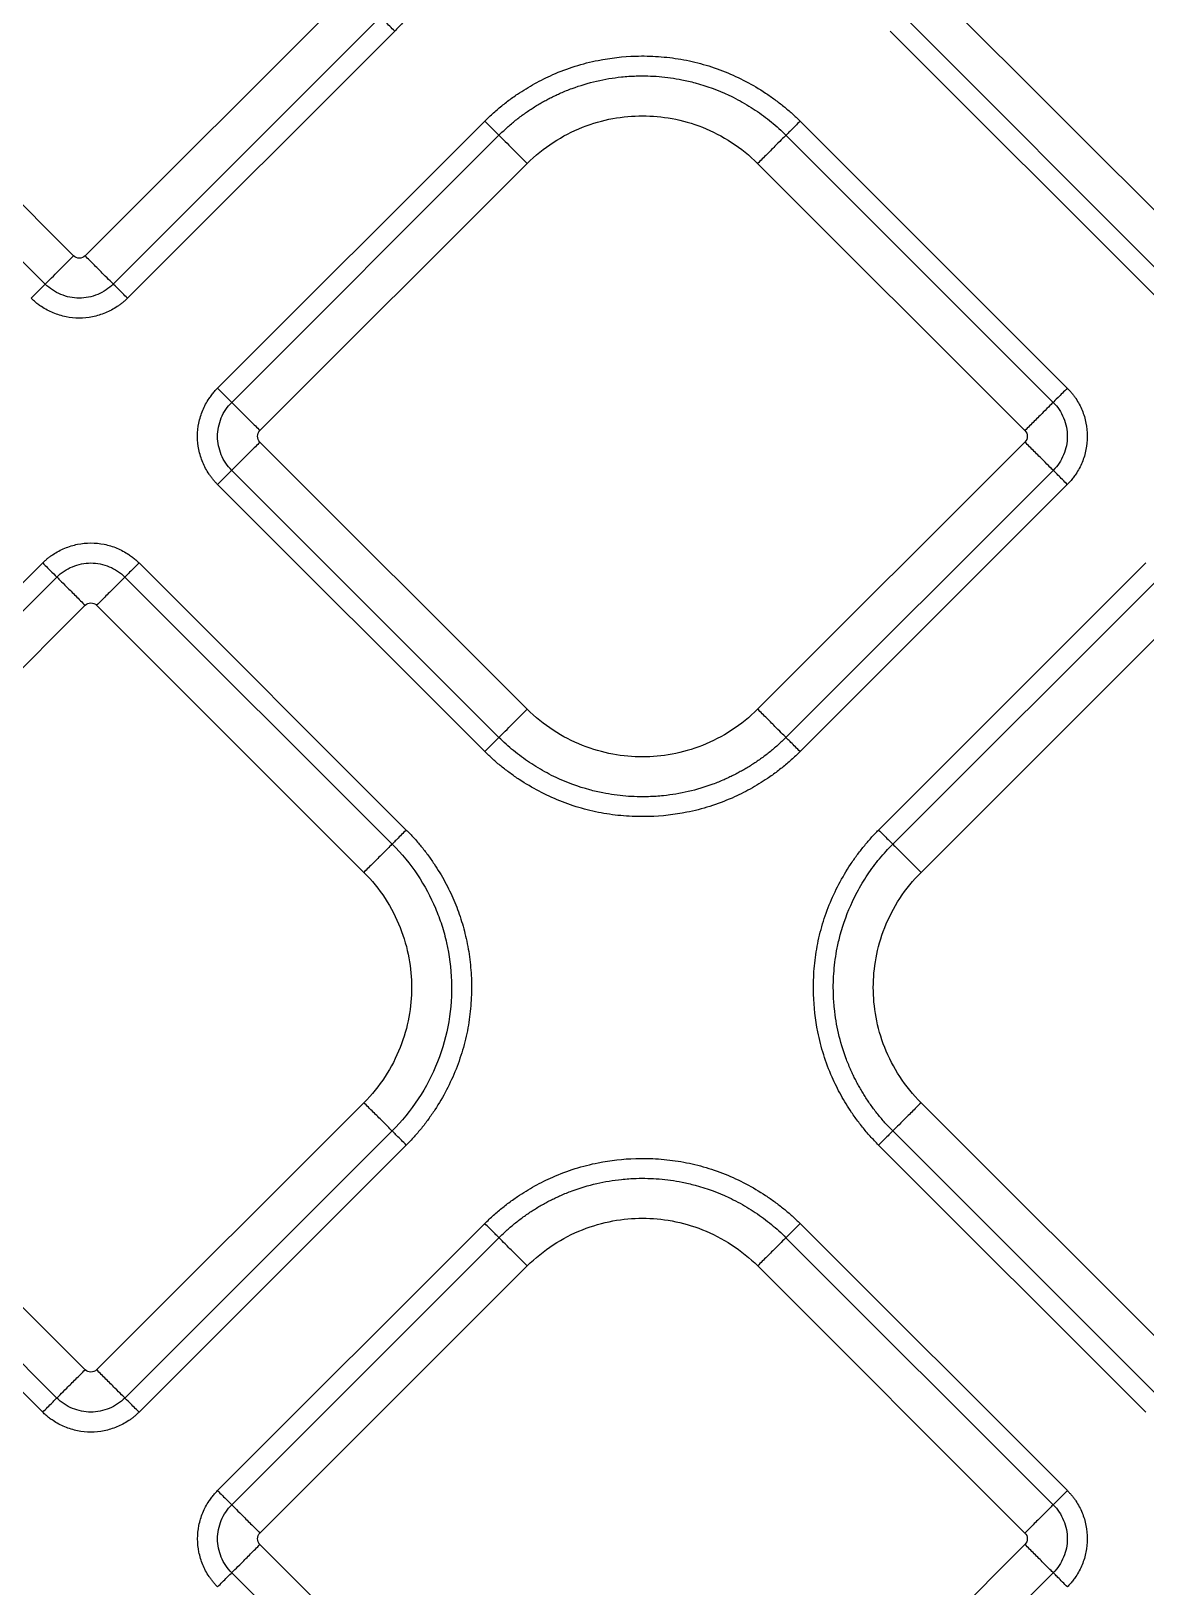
# Model space of a CAD drawing. Extents: x 0 to 84, y -21 to 126.
# Drawn here: x 49.071 to 51.818, y 37.829 to 41.666 of the extents above; entities that cross this region are included whole.
import ezdxf

# ---------------------------------------------------------------- set-up
doc = ezdxf.new("R2010")
doc.units = 0
doc.header["$MEASUREMENT"] = 0
doc.layers.add('1', color=4, linetype='Continuous')

# ---------------------------------------------------------------- blocks, each defined once
blk = doc.blocks.new('PRODIGY')
at = {"layer": '1', "color": 3, "linetype": 'Continuous', "lineweight": 25}
for p, q in [((49.1755, 41.112), (48.5168, 41.7707)), ((49.8625, 41.7707), (49.2038, 41.112)), ((51.9513, 41.112), (51.2927, 41.7707)), ((49.1058, 41.0423), (48.4471, 41.701)), ((49.9322, 41.701), (49.2735, 41.0423)), ((51.8816, 41.0423), (51.223, 41.701)), ((49.967, 41.6661), (49.3084, 41.0075)), ((51.8468, 41.0075), (51.1881, 41.6662)), ((49.5303, 40.7855), (50.189, 41.4441)), ((50.9661, 41.4441), (51.6247, 40.7855)), ((49.5652, 40.7506), (50.2238, 41.4093)), ((50.9312, 41.4093), (51.5899, 40.7506)), ((49.6349, 40.6809), (50.2935, 41.3396)), ((50.8615, 41.3396), (51.5202, 40.6809)), ((50.2935, 39.994), (49.6349, 40.6526)), ((51.5202, 40.6526), (50.8615, 39.994)), ((50.2238, 39.9243), (49.5652, 40.5829)), ((51.5899, 40.5829), (50.9312, 39.9243)), ((50.189, 39.8894), (49.5303, 40.5481)), ((51.6247, 40.5481), (50.9661, 39.8894)), ((48.4408, 39.6959), (49.0994, 40.3546)), ((49.3369, 40.3546), (49.9955, 39.6959)), ((51.1596, 39.6959), (51.8183, 40.3546)), ((48.4756, 39.6611), (49.1343, 40.3198)), ((49.302, 40.3198), (49.9607, 39.6611)), ((51.1945, 39.6611), (51.8531, 40.3197)), ((48.5453, 39.5914), (49.204, 40.2501)), ((49.2323, 40.2501), (49.891, 39.5914)), ((51.2642, 39.5914), (51.9228, 40.25)), ((49.204, 38.3647), (48.5453, 39.0234)), ((49.891, 39.0234), (49.2323, 38.3647)), ((51.9228, 38.3647), (51.2642, 39.0234)), ((49.1343, 38.295), (48.4756, 38.9537)), ((49.9607, 38.9537), (49.302, 38.295)), ((51.8531, 38.295), (51.1945, 38.9537)), ((49.0994, 38.2602), (48.4408, 38.9188)), ((49.9955, 38.9188), (49.3369, 38.2602)), ((51.8183, 38.2602), (51.1596, 38.9188)), ((49.5304, 38.0667), (50.189, 38.7253)), ((50.9661, 38.7253), (51.6248, 38.0667)), ((49.5652, 38.0318), (50.2239, 38.6905)), ((50.9313, 38.6905), (51.5899, 38.0318)), ((49.6349, 37.9621), (50.2936, 38.6208)), ((50.8616, 38.6208), (51.5202, 37.9621)), ((50.2936, 37.2752), (49.6349, 37.9338)), ((51.5202, 37.9338), (50.8616, 37.2752)), ((50.2239, 37.2055), (49.5652, 37.8641)), ((51.5899, 37.8641), (50.9313, 37.2055))]:
    blk.add_line(p, q, dxfattribs=at)
for points, knots in [([(49.967, 42.4432), (49.9702, 42.44), (49.9765, 42.4336), (49.9857, 42.4237), (49.9946, 42.4136), (50.0033, 42.4033), (50.0117, 42.3927), (50.0199, 42.382), (50.0278, 42.371), (50.0378, 42.3564), (50.0496, 42.3379), (50.0665, 42.3083), (50.0848, 42.2705), (50.1023, 42.2237), (50.1155, 42.1748), (50.1244, 42.1238), (50.1285, 42.0706), (50.1274, 42.0165), (50.1209, 41.9614), (50.1087, 41.9068), (50.0905, 41.8532), (50.0669, 41.8016), (50.043, 41.7607), (50.0215, 41.7296), (50.0044, 41.7073), (49.9863, 41.686), (49.9734, 41.6728), (49.967, 41.6661)], [0, 0, 0, 0, 0.015653, 0.03129, 0.046922, 0.062557, 0.078206, 0.093877, 0.10958, 0.125325, 0.155378, 0.185662, 0.243925, 0.301095, 0.359088, 0.419952, 0.480645, 0.544392, 0.607866, 0.673169, 0.738587, 0.80425, 0.870202, 0.903106, 0.935649, 0.967918, 1, 1, 1, 1]), ([(49.967, 41.6661), (49.9631, 41.67), (49.959, 41.6742), (49.951, 41.6822), (49.9472, 41.686), (49.9406, 41.6925), (49.9379, 41.6952), (49.934, 41.6991), (49.9328, 41.7004), (49.9322, 41.701)], [0, 0, 0, 0, 0.25, 0.25, 0.5, 0.5, 0.75, 0.75, 1, 1, 1, 1]), ([(50.189, 41.4441), (50.1925, 41.4476), (50.1996, 41.4546), (50.2107, 41.4648), (50.2219, 41.4746), (50.2335, 41.4841), (50.2453, 41.4933), (50.2573, 41.5022), (50.2792, 41.5174), (50.3117, 41.5374), (50.3591, 41.5608), (50.4113, 41.5805), (50.4793, 41.598), (50.5485, 41.6057), (50.6169, 41.6044), (50.6728, 41.5977), (50.7279, 41.5852), (50.7815, 41.5667), (50.8329, 41.5429), (50.8733, 41.519), (50.9039, 41.4977), (50.9257, 41.4808), (50.9466, 41.4631), (50.9596, 41.4505), (50.9661, 41.4441)], [0, 0, 0, 0, 0.017341, 0.034665, 0.051985, 0.069313, 0.086663, 0.104047, 0.121478, 0.179141, 0.236743, 0.304922, 0.372836, 0.480686, 0.54577, 0.610337, 0.67596, 0.741895, 0.807114, 0.872629, 0.904913, 0.936849, 0.968517, 1, 1, 1, 1]), ([(50.2238, 41.4093), (50.2272, 41.4126), (50.2338, 41.4191), (50.244, 41.4284), (50.2544, 41.4375), (50.2649, 41.4462), (50.2756, 41.4545), (50.2864, 41.4624), (50.2973, 41.47), (50.3084, 41.4773), (50.3195, 41.4842), (50.3307, 41.4907), (50.3419, 41.4969), (50.3532, 41.5027), (50.3647, 41.5083), (50.3815, 41.516), (50.4143, 41.5292), (50.4639, 41.5441), (50.5173, 41.553), (50.5689, 41.5565), (50.6189, 41.5552), (50.6674, 41.5484), (50.7253, 41.5348), (50.7715, 41.5179), (50.8128, 41.4973), (50.8346, 41.4849), (50.8557, 41.4715), (50.876, 41.4572), (50.8954, 41.4421), (50.9139, 41.4262), (50.9255, 41.4149), (50.9312, 41.4093)], [0, 0, 0, 0, 0.017777, 0.035429, 0.05295, 0.070334, 0.087578, 0.104677, 0.121626, 0.138421, 0.155059, 0.171536, 0.18785, 0.204007, 0.220236, 0.23663, 0.2744, 0.355233, 0.434068, 0.480754, 0.552371, 0.624938, 0.667358, 0.779414, 0.811539, 0.843523, 0.875326, 0.90691, 0.93824, 0.96928, 1, 1, 1, 1]), ([(50.189, 41.4441), (50.1927, 41.4405), (50.1966, 41.4365), (50.2044, 41.4288), (50.2082, 41.425), (50.2148, 41.4183), (50.2177, 41.4155), (50.2218, 41.4113), (50.2232, 41.41), (50.2238, 41.4093)], [0, 0, 0, 0, 0.25, 0.25, 0.5, 0.5, 0.75, 0.75, 1, 1, 1, 1]), ([(50.2935, 41.3396), (50.3132, 41.3592), (50.3348, 41.3767), (50.3807, 41.4068), (50.405, 41.4192), (50.4544, 41.4388), (50.4796, 41.4459), (50.5293, 41.4551), (50.5539, 41.4572), (50.6012, 41.4572), (50.6258, 41.4551), (50.6755, 41.4459), (50.7007, 41.4388), (50.7501, 41.4192), (50.7744, 41.4068), (50.8203, 41.3767), (50.8419, 41.3592), (50.8615, 41.3396)], [0, 0, 0, 0, 0.125, 0.125, 0.25, 0.25, 0.375, 0.375, 0.5, 0.5, 0.625, 0.625, 0.75, 0.75, 0.875, 0.875, 1, 1, 1, 1]), ([(50.9661, 41.4441), (50.9622, 41.4402), (50.958, 41.4361), (50.9501, 41.4281), (50.9462, 41.4243), (50.9397, 41.4178), (50.937, 41.4151), (50.9331, 41.4112), (50.9319, 41.4099), (50.9312, 41.4093)], [0, 0, 0, 0, 0.25, 0.25, 0.5, 0.5, 0.75, 0.75, 1, 1, 1, 1]), ([(50.2238, 41.4093), (50.2252, 41.408), (50.2279, 41.4053), (50.2362, 41.3969), (50.2419, 41.3913), (50.2552, 41.378), (50.2628, 41.3704), (50.2783, 41.3549), (50.2862, 41.347), (50.2935, 41.3396)], [0, 0, 0, 0, 0.25, 0.25, 0.5, 0.5, 0.75, 0.75, 1, 1, 1, 1]), ([(50.9312, 41.4093), (50.9299, 41.408), (50.9272, 41.4053), (50.9189, 41.3969), (50.9132, 41.3913), (50.8999, 41.378), (50.8923, 41.3704), (50.8768, 41.3549), (50.8689, 41.347), (50.8615, 41.3396)], [0, 0, 0, 0, 0.25, 0.25, 0.5, 0.5, 0.75, 0.75, 1, 1, 1, 1]), ([(49.1058, 41.0423), (49.1071, 41.0436), (49.1098, 41.0463), (49.1182, 41.0547), (49.1238, 41.0603), (49.1371, 41.0736), (49.1447, 41.0812), (49.1603, 41.0968), (49.1681, 41.1046), (49.1755, 41.112)], [0, 0, 0, 0, 0.25, 0.25, 0.5, 0.5, 0.75, 0.75, 1, 1, 1, 1]), ([(49.2735, 41.0423), (49.2722, 41.0436), (49.2695, 41.0463), (49.2612, 41.0546), (49.2555, 41.0603), (49.2422, 41.0736), (49.2346, 41.0812), (49.2191, 41.0967), (49.2112, 41.1046), (49.2038, 41.112)], [0, 0, 0, 0, 0.25, 0.25, 0.5, 0.5, 0.75, 0.75, 1, 1, 1, 1]), ([(49.0709, 41.0075), (49.0749, 41.0114), (49.079, 41.0155), (49.087, 41.0235), (49.0908, 41.0273), (49.0973, 41.0338), (49.1, 41.0365), (49.104, 41.0405), (49.1052, 41.0417), (49.1058, 41.0423)], [0, 0, 0, 0, 0.25, 0.25, 0.5, 0.5, 0.75, 0.75, 1, 1, 1, 1]), ([(49.2735, 41.0423), (49.2627, 41.0315), (49.2494, 41.0227), (49.2206, 41.0107), (49.205, 41.0076), (49.1743, 41.0076), (49.1587, 41.0107), (49.1299, 41.0227), (49.1166, 41.0315), (49.1058, 41.0423)], [0, 0, 0, 0, 0.25, 0.25, 0.5, 0.5, 0.75, 0.75, 1, 1, 1, 1]), ([(49.3084, 41.0075), (49.3001, 41.0157), (49.2919, 41.024), (49.2792, 41.0366), (49.2749, 41.0409), (49.2735, 41.0423)], [0, 0, 0, 0, 0.5, 0.5, 1, 1, 1, 1]), ([(49.3084, 41.0075), (49.3064, 41.0056), (49.3025, 41.0017), (49.2962, 40.9964), (49.2897, 40.9913), (49.2807, 40.985), (49.2689, 40.978), (49.2539, 40.9709), (49.2384, 40.9654), (49.2171, 40.96), (49.1897, 40.9572), (49.1622, 40.96), (49.1409, 40.9654), (49.1254, 40.9709), (49.1104, 40.978), (49.0978, 40.9855), (49.0874, 40.9929), (49.0788, 40.9999), (49.0736, 41.0049), (49.0709, 41.0075)], [0, 0, 0, 0, 0.031198, 0.062422, 0.093752, 0.125266, 0.187622, 0.250173, 0.31267, 0.375042, 0.499989, 0.624937, 0.687308, 0.749825, 0.812368, 0.874743, 0.916727, 0.958417, 1, 1, 1, 1]), ([(49.5303, 40.5481), (49.5284, 40.55), (49.5246, 40.554), (49.5192, 40.5602), (49.5142, 40.5667), (49.5079, 40.5758), (49.5008, 40.5876), (49.4938, 40.6025), (49.4882, 40.618), (49.4828, 40.6393), (49.48, 40.6668), (49.4828, 40.6943), (49.4882, 40.7156), (49.4938, 40.7311), (49.5008, 40.746), (49.5083, 40.7586), (49.5158, 40.7691), (49.5227, 40.7776), (49.5278, 40.7829), (49.5303, 40.7855)], [0, 0, 0, 0, 0.031198, 0.062422, 0.093752, 0.125266, 0.187622, 0.250173, 0.31267, 0.375042, 0.499989, 0.624937, 0.687308, 0.749825, 0.812368, 0.874743, 0.916727, 0.958417, 1, 1, 1, 1]), ([(49.5303, 40.7855), (49.5343, 40.7816), (49.5384, 40.7774), (49.5464, 40.7695), (49.5502, 40.7656), (49.5567, 40.7591), (49.5594, 40.7564), (49.5633, 40.7525), (49.5646, 40.7512), (49.5652, 40.7506)], [0, 0, 0, 0, 0.25, 0.25, 0.5, 0.5, 0.75, 0.75, 1, 1, 1, 1]), ([(49.5652, 40.5829), (49.5543, 40.5938), (49.5456, 40.607), (49.5336, 40.6359), (49.5304, 40.6514), (49.5304, 40.6821), (49.5336, 40.6977), (49.5456, 40.7266), (49.5543, 40.7398), (49.5652, 40.7506)], [0, 0, 0, 0, 0.25, 0.25, 0.5, 0.5, 0.75, 0.75, 1, 1, 1, 1]), ([(49.5652, 40.7506), (49.5665, 40.7493), (49.5692, 40.7466), (49.5775, 40.7383), (49.5832, 40.7326), (49.5965, 40.7193), (49.6041, 40.7117), (49.6196, 40.6962), (49.6275, 40.6883), (49.6349, 40.6809)], [0, 0, 0, 0, 0.25, 0.25, 0.5, 0.5, 0.75, 0.75, 1, 1, 1, 1]), ([(51.5899, 40.7506), (51.5886, 40.7493), (51.5859, 40.7466), (51.5776, 40.7383), (51.5719, 40.7327), (51.5587, 40.7194), (51.5511, 40.7118), (51.5355, 40.6962), (51.5276, 40.6883), (51.5202, 40.6809)], [0, 0, 0, 0, 0.25, 0.25, 0.5, 0.5, 0.75, 0.75, 1, 1, 1, 1]), ([(51.6247, 40.7855), (51.6165, 40.7772), (51.6083, 40.769), (51.5956, 40.7564), (51.5913, 40.752), (51.5899, 40.7506)], [0, 0, 0, 0, 0.5, 0.5, 1, 1, 1, 1]), ([(51.5899, 40.7506), (51.6008, 40.7398), (51.6095, 40.7266), (51.6215, 40.6977), (51.6246, 40.6821), (51.6246, 40.6514), (51.6215, 40.6359), (51.6095, 40.607), (51.6008, 40.5938), (51.5899, 40.5829)], [0, 0, 0, 0, 0.25, 0.25, 0.5, 0.5, 0.75, 0.75, 1, 1, 1, 1]), ([(51.6247, 40.7855), (51.6267, 40.7835), (51.6305, 40.7796), (51.6358, 40.7733), (51.6409, 40.7668), (51.6472, 40.7578), (51.6543, 40.746), (51.6613, 40.7311), (51.6669, 40.7156), (51.6722, 40.6943), (51.6751, 40.6668), (51.6722, 40.6393), (51.6669, 40.618), (51.6613, 40.6025), (51.6543, 40.5876), (51.6468, 40.575), (51.6393, 40.5645), (51.6324, 40.556), (51.6273, 40.5507), (51.6247, 40.5481)], [0, 0, 0, 0, 0.031198, 0.062422, 0.093752, 0.125266, 0.187622, 0.250173, 0.31267, 0.375042, 0.499989, 0.624937, 0.687308, 0.749825, 0.812368, 0.874743, 0.916727, 0.958417, 1, 1, 1, 1]), ([(49.6349, 40.6526), (49.6275, 40.6453), (49.6196, 40.6374), (49.6041, 40.6219), (49.5965, 40.6143), (49.5832, 40.601), (49.5775, 40.5953), (49.5692, 40.587), (49.5665, 40.5843), (49.5652, 40.5829)], [0, 0, 0, 0, 0.25, 0.25, 0.5, 0.5, 0.75, 0.75, 1, 1, 1, 1]), ([(51.5899, 40.5829), (51.5886, 40.5843), (51.5859, 40.587), (51.5775, 40.5953), (51.5719, 40.601), (51.5586, 40.6143), (51.551, 40.6219), (51.5355, 40.6374), (51.5276, 40.6453), (51.5202, 40.6526)], [0, 0, 0, 0, 0.25, 0.25, 0.5, 0.5, 0.75, 0.75, 1, 1, 1, 1]), ([(49.5652, 40.5829), (49.5646, 40.5823), (49.5633, 40.5811), (49.5594, 40.5772), (49.5567, 40.5745), (49.5502, 40.5679), (49.5464, 40.5641), (49.5384, 40.5561), (49.5343, 40.552), (49.5303, 40.5481)], [0, 0, 0, 0, 0.25, 0.25, 0.5, 0.5, 0.75, 0.75, 1, 1, 1, 1]), ([(51.6247, 40.5481), (51.6208, 40.552), (51.6167, 40.5561), (51.6087, 40.5641), (51.6049, 40.5679), (51.5984, 40.5745), (51.5957, 40.5772), (51.5918, 40.5811), (51.5905, 40.5823), (51.5899, 40.5829)], [0, 0, 0, 0, 0.25, 0.25, 0.5, 0.5, 0.75, 0.75, 1, 1, 1, 1]), ([(49.0994, 40.3546), (49.1014, 40.3565), (49.1053, 40.3603), (49.1116, 40.3657), (49.1181, 40.3708), (49.1271, 40.3771), (49.1389, 40.3841), (49.1539, 40.3911), (49.1694, 40.3967), (49.1907, 40.4021), (49.2181, 40.4049), (49.2456, 40.4021), (49.2669, 40.3967), (49.2824, 40.3912), (49.2974, 40.3841), (49.31, 40.3766), (49.3204, 40.3692), (49.329, 40.3622), (49.3342, 40.3571), (49.3369, 40.3546)], [0, 0, 0, 0, 0.031198, 0.062422, 0.093752, 0.125266, 0.187622, 0.250173, 0.31267, 0.375042, 0.499989, 0.624937, 0.687308, 0.749825, 0.812368, 0.874743, 0.916727, 0.958417, 1, 1, 1, 1]), ([(49.0994, 40.3546), (49.1077, 40.3463), (49.116, 40.3381), (49.1286, 40.3255), (49.1329, 40.3211), (49.1343, 40.3198)], [0, 0, 0, 0, 0.5, 0.5, 1, 1, 1, 1]), ([(49.1343, 40.3198), (49.1451, 40.3306), (49.1584, 40.3394), (49.1872, 40.3513), (49.2028, 40.3545), (49.2335, 40.3545), (49.2491, 40.3513), (49.2779, 40.3394), (49.2912, 40.3306), (49.302, 40.3198)], [0, 0, 0, 0, 0.25, 0.25, 0.5, 0.5, 0.75, 0.75, 1, 1, 1, 1]), ([(49.3369, 40.3546), (49.3329, 40.3507), (49.3288, 40.3465), (49.3208, 40.3386), (49.317, 40.3347), (49.3105, 40.3282), (49.3078, 40.3255), (49.3039, 40.3216), (49.3026, 40.3204), (49.302, 40.3198)], [0, 0, 0, 0, 0.25, 0.25, 0.5, 0.5, 0.75, 0.75, 1, 1, 1, 1]), ([(49.1343, 40.3198), (49.1356, 40.3185), (49.1383, 40.3158), (49.1466, 40.3074), (49.1523, 40.3018), (49.1656, 40.2885), (49.1732, 40.2809), (49.1887, 40.2654), (49.1966, 40.2575), (49.204, 40.2501)], [0, 0, 0, 0, 0.25, 0.25, 0.5, 0.5, 0.75, 0.75, 1, 1, 1, 1]), ([(49.302, 40.3198), (49.3007, 40.3185), (49.298, 40.3158), (49.2896, 40.3074), (49.284, 40.3017), (49.2707, 40.2884), (49.2631, 40.2808), (49.2476, 40.2653), (49.2397, 40.2574), (49.2323, 40.2501)], [0, 0, 0, 0, 0.25, 0.25, 0.5, 0.5, 0.75, 0.75, 1, 1, 1, 1]), ([(50.2238, 39.9243), (50.2252, 39.9256), (50.2279, 39.9283), (50.2362, 39.9366), (50.2419, 39.9423), (50.2552, 39.9556), (50.2628, 39.9632), (50.2783, 39.9787), (50.2862, 39.9866), (50.2935, 39.994)], [0, 0, 0, 0, 0.25, 0.25, 0.5, 0.5, 0.75, 0.75, 1, 1, 1, 1]), ([(50.8615, 39.994), (50.8419, 39.9744), (50.8203, 39.9568), (50.7744, 39.9268), (50.7501, 39.9143), (50.7007, 39.8948), (50.6755, 39.8877), (50.6258, 39.8784), (50.6012, 39.8763), (50.5539, 39.8763), (50.5293, 39.8784), (50.4796, 39.8877), (50.4544, 39.8948), (50.405, 39.9143), (50.3807, 39.9268), (50.3348, 39.9568), (50.3132, 39.9744), (50.2935, 39.994)], [0, 0, 0, 0, 0.125, 0.125, 0.25, 0.25, 0.375, 0.375, 0.5, 0.5, 0.625, 0.625, 0.75, 0.75, 0.875, 0.875, 1, 1, 1, 1]), ([(50.9312, 39.9243), (50.9299, 39.9256), (50.9272, 39.9283), (50.9189, 39.9366), (50.9132, 39.9423), (50.8999, 39.9556), (50.8923, 39.9632), (50.8768, 39.9787), (50.8689, 39.9866), (50.8615, 39.994)], [0, 0, 0, 0, 0.25, 0.25, 0.5, 0.5, 0.75, 0.75, 1, 1, 1, 1]), ([(50.189, 39.8894), (50.1929, 39.8933), (50.1971, 39.8975), (50.205, 39.9055), (50.2088, 39.9093), (50.2154, 39.9158), (50.2181, 39.9185), (50.222, 39.9224), (50.2232, 39.9237), (50.2238, 39.9243)], [0, 0, 0, 0, 0.25, 0.25, 0.5, 0.5, 0.75, 0.75, 1, 1, 1, 1]), ([(50.9312, 39.9243), (50.9279, 39.921), (50.9213, 39.9145), (50.9111, 39.9051), (50.9007, 39.8961), (50.8902, 39.8874), (50.8795, 39.8791), (50.8687, 39.8711), (50.8577, 39.8635), (50.8467, 39.8563), (50.8356, 39.8494), (50.8244, 39.8429), (50.8132, 39.8367), (50.8019, 39.8308), (50.7904, 39.8253), (50.7736, 39.8176), (50.7408, 39.8044), (50.6912, 39.7895), (50.6377, 39.7806), (50.5862, 39.7771), (50.5361, 39.7784), (50.4876, 39.7852), (50.4297, 39.7987), (50.3836, 39.8156), (50.3423, 39.8363), (50.3204, 39.8487), (50.2993, 39.862), (50.2791, 39.8763), (50.2597, 39.8915), (50.2412, 39.9074), (50.2296, 39.9187), (50.2238, 39.9243)], [0, 0, 0, 0, 0.0177775, 0.0354295, 0.0529505, 0.0703354, 0.0875794, 0.104678, 0.1216269, 0.1384221, 0.1550601, 0.1715373, 0.1878507, 0.2040074, 0.2202358, 0.2366296, 0.2744001, 0.3552333, 0.4340674, 0.4807536, 0.5523715, 0.6249379, 0.6673577, 0.7794137, 0.8115391, 0.8435227, 0.8753255, 0.9069098, 0.9382396, 0.9692804, 1, 1, 1, 1]), ([(50.9661, 39.8894), (50.9624, 39.8931), (50.9585, 39.8971), (50.9507, 39.9048), (50.9469, 39.9086), (50.9403, 39.9153), (50.9374, 39.9181), (50.9332, 39.9223), (50.9319, 39.9236), (50.9312, 39.9243)], [0, 0, 0, 0, 0.25, 0.25, 0.5, 0.5, 0.75, 0.75, 1, 1, 1, 1]), ([(50.9661, 39.8894), (50.9625, 39.8859), (50.9554, 39.8789), (50.9444, 39.8688), (50.9332, 39.859), (50.9216, 39.8495), (50.9098, 39.8403), (50.8978, 39.8314), (50.8759, 39.8162), (50.8434, 39.7962), (50.796, 39.7728), (50.7438, 39.7531), (50.6757, 39.7356), (50.6065, 39.7279), (50.5382, 39.7292), (50.4823, 39.7359), (50.4272, 39.7484), (50.3736, 39.7669), (50.3222, 39.7907), (50.2818, 39.8146), (50.2512, 39.8359), (50.2294, 39.8527), (50.2085, 39.8705), (50.1955, 39.8831), (50.189, 39.8894)], [0, 0, 0, 0, 0.017341, 0.034665, 0.051985, 0.069313, 0.086663, 0.104047, 0.121478, 0.179141, 0.236743, 0.304922, 0.372836, 0.480686, 0.54577, 0.610337, 0.67596, 0.741895, 0.807114, 0.872629, 0.904913, 0.936849, 0.968517, 1, 1, 1, 1]), ([(49.9955, 39.6959), (49.9918, 39.6923), (49.9879, 39.6883), (49.9801, 39.6806), (49.9763, 39.6768), (49.9697, 39.6701), (49.9669, 39.6673), (49.9627, 39.6631), (49.9613, 39.6617), (49.9607, 39.6611)], [0, 0, 0, 0, 0.25, 0.25, 0.5, 0.5, 0.75, 0.75, 1, 1, 1, 1]), ([(49.9955, 39.6959), (49.9987, 39.6927), (50.005, 39.6863), (50.0142, 39.6764), (50.0231, 39.6663), (50.0318, 39.656), (50.0402, 39.6455), (50.0484, 39.6347), (50.0563, 39.6237), (50.0663, 39.6091), (50.0781, 39.5906), (50.095, 39.561), (50.1133, 39.5232), (50.1308, 39.4764), (50.144, 39.4275), (50.1529, 39.3765), (50.157, 39.3233), (50.1559, 39.2692), (50.1494, 39.2141), (50.1372, 39.1595), (50.119, 39.1059), (50.0954, 39.0543), (50.0715, 39.0134), (50.05, 38.9823), (50.0329, 38.96), (50.0148, 38.9388), (50.0019, 38.9255), (49.9955, 38.9188)], [0, 0, 0, 0, 0.015653, 0.03129, 0.046922, 0.062557, 0.078206, 0.093877, 0.10958, 0.125325, 0.155378, 0.185662, 0.243925, 0.301095, 0.359088, 0.419952, 0.480645, 0.544392, 0.607866, 0.673169, 0.738587, 0.80425, 0.870202, 0.903106, 0.935649, 0.967918, 1, 1, 1, 1]), ([(51.1596, 38.9188), (51.1561, 38.9224), (51.1491, 38.9295), (51.139, 38.9405), (51.1292, 38.9517), (51.1197, 38.9633), (51.1104, 38.9751), (51.1015, 38.9872), (51.0863, 39.009), (51.0664, 39.0415), (51.0429, 39.0889), (51.0232, 39.1411), (51.0058, 39.2092), (50.9981, 39.2784), (50.9994, 39.3467), (51.0061, 39.4026), (51.0186, 39.4577), (51.037, 39.5113), (51.0608, 39.5627), (51.0848, 39.6031), (51.106, 39.6337), (51.1229, 39.6555), (51.1406, 39.6764), (51.1533, 39.6894), (51.1596, 39.6959)], [0, 0, 0, 0, 0.017341, 0.034665, 0.051985, 0.069313, 0.086663, 0.104047, 0.121478, 0.179141, 0.236743, 0.304922, 0.372836, 0.480686, 0.54577, 0.610337, 0.67596, 0.741895, 0.807114, 0.872629, 0.904913, 0.936849, 0.968517, 1, 1, 1, 1]), ([(51.1596, 39.6959), (51.1635, 39.692), (51.1677, 39.6879), (51.1756, 39.6799), (51.1795, 39.6761), (51.186, 39.6695), (51.1887, 39.6668), (51.1926, 39.6629), (51.1938, 39.6617), (51.1945, 39.6611)], [0, 0, 0, 0, 0.25, 0.25, 0.5, 0.5, 0.75, 0.75, 1, 1, 1, 1]), ([(49.9607, 39.6611), (49.9594, 39.6598), (49.9567, 39.6571), (49.9483, 39.6487), (49.9426, 39.6431), (49.9293, 39.6298), (49.9217, 39.6222), (49.9062, 39.6067), (49.8983, 39.5988), (49.891, 39.5914)], [0, 0, 0, 0, 0.25, 0.25, 0.5, 0.5, 0.75, 0.75, 1, 1, 1, 1]), ([(49.9607, 39.6611), (49.9844, 39.6374), (50.0052, 39.6118), (50.0408, 39.5585), (50.0555, 39.5308), (50.0732, 39.4892), (50.0783, 39.4755), (50.0875, 39.4471), (50.0915, 39.4324), (50.1017, 39.3872), (50.1059, 39.3554), (50.1079, 39.2901), (50.1057, 39.2566), (50.0943, 39.1897), (50.0851, 39.1564), (50.0598, 39.0922), (50.0438, 39.0613), (50.0061, 39.0039), (49.9844, 38.9774), (49.9607, 38.9537)], [0, 0, 0, 0, 0.125, 0.125, 0.25, 0.25, 0.3125, 0.3125, 0.375, 0.375, 0.5, 0.5, 0.625, 0.625, 0.75, 0.75, 0.875, 0.875, 1, 1, 1, 1]), ([(51.1945, 38.9537), (51.1912, 38.957), (51.1847, 38.9636), (51.1753, 38.9738), (51.1663, 38.9842), (51.1576, 38.9947), (51.1493, 39.0054), (51.1413, 39.0162), (51.1337, 39.0272), (51.1265, 39.0382), (51.1196, 39.0493), (51.1131, 39.0605), (51.1069, 39.0717), (51.101, 39.083), (51.0954, 39.0945), (51.0878, 39.1113), (51.0745, 39.1441), (51.0597, 39.1937), (51.0508, 39.2472), (51.0473, 39.2987), (51.0486, 39.3488), (51.0554, 39.3973), (51.0689, 39.4552), (51.0858, 39.5013), (51.1065, 39.5426), (51.1188, 39.5645), (51.1322, 39.5856), (51.1465, 39.6058), (51.1617, 39.6252), (51.1776, 39.6437), (51.1888, 39.6553), (51.1945, 39.6611)], [0, 0, 0, 0, 0.017777, 0.035429, 0.05295, 0.070335, 0.087579, 0.104677, 0.121626, 0.138421, 0.155059, 0.171537, 0.18785, 0.204007, 0.220236, 0.23663, 0.2744, 0.355233, 0.434067, 0.480754, 0.552372, 0.624938, 0.667358, 0.779414, 0.811539, 0.843523, 0.875326, 0.90691, 0.93824, 0.96928, 1, 1, 1, 1]), ([(51.1945, 39.6611), (51.1958, 39.6598), (51.1985, 39.6571), (51.2068, 39.6487), (51.2125, 39.643), (51.2258, 39.6297), (51.2334, 39.6221), (51.2489, 39.6066), (51.2568, 39.5987), (51.2642, 39.5914)], [0, 0, 0, 0, 0.25, 0.25, 0.5, 0.5, 0.75, 0.75, 1, 1, 1, 1]), ([(49.891, 39.5914), (49.9106, 39.5718), (49.9281, 39.5501), (49.9581, 39.5042), (49.9706, 39.48), (49.9902, 39.4305), (49.9973, 39.4053), (50.0065, 39.3556), (50.0086, 39.3311), (50.0086, 39.2837), (50.0065, 39.2592), (49.9973, 39.2095), (49.9902, 39.1843), (49.9706, 39.1348), (49.9581, 39.1106), (49.9281, 39.0647), (49.9106, 39.043), (49.891, 39.0234)], [0, 0, 0, 0, 0.125, 0.125, 0.25, 0.25, 0.375, 0.375, 0.5, 0.5, 0.625, 0.625, 0.75, 0.75, 0.875, 0.875, 1, 1, 1, 1]), ([(51.2642, 39.0234), (51.2446, 39.043), (51.227, 39.0646), (51.197, 39.1106), (51.1845, 39.1348), (51.1649, 39.1842), (51.1578, 39.2094), (51.1486, 39.2591), (51.1465, 39.2837), (51.1465, 39.331), (51.1486, 39.3556), (51.1578, 39.4053), (51.1649, 39.4305), (51.1845, 39.4799), (51.197, 39.5042), (51.227, 39.5501), (51.2446, 39.5718), (51.2642, 39.5914)], [0, 0, 0, 0, 0.125, 0.125, 0.25, 0.25, 0.375, 0.375, 0.5, 0.5, 0.625, 0.625, 0.75, 0.75, 0.875, 0.875, 1, 1, 1, 1]), ([(49.9607, 38.9537), (49.9594, 38.955), (49.9567, 38.9577), (49.9483, 38.9661), (49.9426, 38.9717), (49.9293, 38.985), (49.9217, 38.9926), (49.9062, 39.0081), (49.8983, 39.016), (49.891, 39.0234)], [0, 0, 0, 0, 0.25, 0.25, 0.5, 0.5, 0.75, 0.75, 1, 1, 1, 1]), ([(51.2642, 39.0234), (51.2568, 39.016), (51.2489, 39.0081), (51.2334, 38.9926), (51.2258, 38.985), (51.2125, 38.9717), (51.2068, 38.966), (51.1985, 38.9577), (51.1958, 38.955), (51.1945, 38.9537)], [0, 0, 0, 0, 0.25, 0.25, 0.5, 0.5, 0.75, 0.75, 1, 1, 1, 1]), ([(49.9955, 38.9188), (49.9916, 38.9228), (49.9875, 38.9269), (49.9795, 38.9349), (49.9757, 38.9387), (49.9691, 38.9452), (49.9664, 38.9479), (49.9625, 38.9518), (49.9613, 38.9531), (49.9607, 38.9537)], [0, 0, 0, 0, 0.25, 0.25, 0.5, 0.5, 0.75, 0.75, 1, 1, 1, 1]), ([(51.1945, 38.9537), (51.1938, 38.9531), (51.1926, 38.9518), (51.1887, 38.9479), (51.186, 38.9452), (51.1795, 38.9387), (51.1756, 38.9349), (51.1677, 38.9269), (51.1635, 38.9227), (51.1596, 38.9188)], [0, 0, 0, 0, 0.25, 0.25, 0.5, 0.5, 0.75, 0.75, 1, 1, 1, 1]), ([(50.189, 38.7253), (50.1926, 38.7288), (50.1997, 38.7358), (50.2107, 38.7459), (50.222, 38.7558), (50.2335, 38.7653), (50.2453, 38.7745), (50.2574, 38.7834), (50.2792, 38.7986), (50.3118, 38.8186), (50.3591, 38.842), (50.4113, 38.8617), (50.4794, 38.8792), (50.5486, 38.8869), (50.6169, 38.8856), (50.6728, 38.8789), (50.7279, 38.8664), (50.7815, 38.8479), (50.8329, 38.8241), (50.8733, 38.8002), (50.9039, 38.7789), (50.9258, 38.762), (50.9466, 38.7443), (50.9596, 38.7316), (50.9661, 38.7253)], [0, 0, 0, 0, 0.017341, 0.034665, 0.051985, 0.069313, 0.086663, 0.104047, 0.121478, 0.179141, 0.236743, 0.304922, 0.372836, 0.480686, 0.54577, 0.610337, 0.67596, 0.741895, 0.807114, 0.872629, 0.904913, 0.936849, 0.968517, 1, 1, 1, 1]), ([(50.2239, 38.6905), (50.2272, 38.6938), (50.2338, 38.7003), (50.244, 38.7096), (50.2544, 38.7187), (50.2649, 38.7273), (50.2756, 38.7357), (50.2865, 38.7436), (50.2974, 38.7512), (50.3084, 38.7585), (50.3195, 38.7654), (50.3307, 38.7719), (50.3419, 38.7781), (50.3532, 38.7839), (50.3647, 38.7895), (50.3815, 38.7971), (50.4143, 38.8104), (50.4639, 38.8253), (50.5174, 38.8342), (50.5689, 38.8376), (50.619, 38.8363), (50.6675, 38.8296), (50.7254, 38.816), (50.7716, 38.7991), (50.8128, 38.7785), (50.8347, 38.7661), (50.8558, 38.7527), (50.876, 38.7384), (50.8954, 38.7233), (50.9139, 38.7074), (50.9255, 38.6961), (50.9313, 38.6905)], [0, 0, 0, 0, 0.017777, 0.035429, 0.05295, 0.070334, 0.087578, 0.104677, 0.121626, 0.138421, 0.155059, 0.171536, 0.18785, 0.204007, 0.220236, 0.23663, 0.2744, 0.355233, 0.434068, 0.480754, 0.552372, 0.624938, 0.667358, 0.779414, 0.811539, 0.843523, 0.875326, 0.90691, 0.93824, 0.96928, 1, 1, 1, 1]), ([(50.2239, 38.6905), (50.2233, 38.6911), (50.222, 38.6923), (50.2181, 38.6963), (50.2154, 38.699), (50.2089, 38.7055), (50.2051, 38.7093), (50.1971, 38.7173), (50.1929, 38.7214), (50.189, 38.7253)], [0, 0, 0, 0, 0.25, 0.25, 0.5, 0.5, 0.75, 0.75, 1, 1, 1, 1]), ([(50.2936, 38.6208), (50.3132, 38.6404), (50.3348, 38.6579), (50.3808, 38.688), (50.405, 38.7004), (50.4545, 38.72), (50.4796, 38.7271), (50.5294, 38.7363), (50.5539, 38.7384), (50.6012, 38.7384), (50.6258, 38.7363), (50.6755, 38.7271), (50.7007, 38.72), (50.7501, 38.7004), (50.7744, 38.688), (50.8203, 38.6579), (50.842, 38.6404), (50.8616, 38.6208)], [0, 0, 0, 0, 0.125, 0.125, 0.25, 0.25, 0.375, 0.375, 0.5, 0.5, 0.625, 0.625, 0.75, 0.75, 0.875, 0.875, 1, 1, 1, 1]), ([(50.9661, 38.7253), (50.9622, 38.7214), (50.9581, 38.7173), (50.9501, 38.7093), (50.9463, 38.7055), (50.9397, 38.699), (50.9371, 38.6963), (50.9331, 38.6923), (50.9319, 38.6911), (50.9313, 38.6905)], [0, 0, 0, 0, 0.25, 0.25, 0.5, 0.5, 0.75, 0.75, 1, 1, 1, 1]), ([(50.2936, 38.6208), (50.2862, 38.6282), (50.2783, 38.636), (50.2628, 38.6516), (50.2552, 38.6592), (50.2419, 38.6725), (50.2363, 38.6781), (50.2279, 38.6865), (50.2252, 38.6892), (50.2239, 38.6905)], [0, 0, 0, 0, 0.25, 0.25, 0.5, 0.5, 0.75, 0.75, 1, 1, 1, 1]), ([(50.9313, 38.6905), (50.93, 38.6892), (50.9273, 38.6865), (50.9189, 38.6781), (50.9132, 38.6725), (50.8999, 38.6592), (50.8923, 38.6516), (50.8768, 38.636), (50.8689, 38.6282), (50.8616, 38.6208)], [0, 0, 0, 0, 0.25, 0.25, 0.5, 0.5, 0.75, 0.75, 1, 1, 1, 1]), ([(49.1343, 38.295), (49.1356, 38.2963), (49.1383, 38.299), (49.1467, 38.3074), (49.1523, 38.3131), (49.1656, 38.3264), (49.1732, 38.334), (49.1888, 38.3495), (49.1966, 38.3574), (49.204, 38.3647)], [0, 0, 0, 0, 0.25, 0.25, 0.5, 0.5, 0.75, 0.75, 1, 1, 1, 1]), ([(49.302, 38.295), (49.3007, 38.2963), (49.298, 38.299), (49.2897, 38.3074), (49.284, 38.313), (49.2707, 38.3263), (49.2631, 38.3339), (49.2476, 38.3494), (49.2397, 38.3573), (49.2323, 38.3647)], [0, 0, 0, 0, 0.25, 0.25, 0.5, 0.5, 0.75, 0.75, 1, 1, 1, 1]), ([(49.0994, 38.2602), (49.1034, 38.2641), (49.1075, 38.2683), (49.1155, 38.2762), (49.1193, 38.28), (49.1258, 38.2866), (49.1285, 38.2893), (49.1325, 38.2932), (49.1337, 38.2944), (49.1343, 38.295)], [0, 0, 0, 0, 0.25, 0.25, 0.5, 0.5, 0.75, 0.75, 1, 1, 1, 1]), ([(49.302, 38.295), (49.2912, 38.2842), (49.2779, 38.2754), (49.2491, 38.2635), (49.2335, 38.2603), (49.2028, 38.2603), (49.1872, 38.2635), (49.1584, 38.2754), (49.1451, 38.2842), (49.1343, 38.295)], [0, 0, 0, 0, 0.25, 0.25, 0.5, 0.5, 0.75, 0.75, 1, 1, 1, 1]), ([(49.3369, 38.2602), (49.3286, 38.2685), (49.3204, 38.2767), (49.3077, 38.2893), (49.3034, 38.2936), (49.302, 38.295)], [0, 0, 0, 0, 0.5, 0.5, 1, 1, 1, 1]), ([(49.3369, 38.2602), (49.3349, 38.2583), (49.331, 38.2545), (49.3247, 38.2491), (49.3182, 38.244), (49.3092, 38.2377), (49.2974, 38.2307), (49.2825, 38.2236), (49.2669, 38.2181), (49.2456, 38.2127), (49.2182, 38.2099), (49.1907, 38.2127), (49.1694, 38.2181), (49.1539, 38.2236), (49.1389, 38.2307), (49.1263, 38.2382), (49.1159, 38.2456), (49.1073, 38.2526), (49.1021, 38.2577), (49.0994, 38.2602)], [0, 0, 0, 0, 0.031198, 0.062422, 0.093752, 0.125266, 0.187622, 0.250173, 0.31267, 0.375042, 0.499989, 0.624937, 0.687308, 0.749825, 0.812368, 0.874743, 0.916727, 0.958417, 1, 1, 1, 1]), ([(49.5304, 37.8293), (49.5285, 37.8312), (49.5246, 37.8352), (49.5193, 37.8414), (49.5142, 37.8479), (49.5079, 37.8569), (49.5008, 37.8688), (49.4938, 37.8837), (49.4883, 37.8992), (49.4829, 37.9205), (49.4801, 37.948), (49.4829, 37.9754), (49.4883, 37.9967), (49.4938, 38.0123), (49.5008, 38.0272), (49.5084, 38.0398), (49.5158, 38.0502), (49.5228, 38.0588), (49.5278, 38.0641), (49.5304, 38.0667)], [0, 0, 0, 0, 0.031198, 0.062422, 0.093752, 0.125266, 0.187622, 0.250173, 0.31267, 0.375042, 0.499989, 0.624937, 0.687308, 0.749825, 0.812368, 0.874743, 0.916727, 0.958417, 1, 1, 1, 1]), ([(49.5304, 38.0667), (49.5343, 38.0628), (49.5384, 38.0586), (49.5464, 38.0506), (49.5502, 38.0468), (49.5567, 38.0403), (49.5594, 38.0376), (49.5634, 38.0337), (49.5646, 38.0324), (49.5652, 38.0318)], [0, 0, 0, 0, 0.25, 0.25, 0.5, 0.5, 0.75, 0.75, 1, 1, 1, 1]), ([(51.6248, 38.0667), (51.6165, 38.0584), (51.6083, 38.0502), (51.5957, 38.0375), (51.5913, 38.0332), (51.5899, 38.0318)], [0, 0, 0, 0, 0.5, 0.5, 1, 1, 1, 1]), ([(51.6248, 38.0667), (51.6267, 38.0647), (51.6305, 38.0608), (51.6359, 38.0545), (51.6409, 38.048), (51.6473, 38.039), (51.6543, 38.0272), (51.6613, 38.0123), (51.6669, 37.9968), (51.6723, 37.9755), (51.6751, 37.948), (51.6723, 37.9205), (51.6669, 37.8992), (51.6613, 37.8837), (51.6543, 37.8688), (51.6468, 37.8562), (51.6393, 37.8457), (51.6324, 37.8372), (51.6273, 37.8319), (51.6248, 37.8293)], [0, 0, 0, 0, 0.031198, 0.062422, 0.093752, 0.125266, 0.187622, 0.250173, 0.31267, 0.375042, 0.499989, 0.624937, 0.687308, 0.749825, 0.812368, 0.874743, 0.916727, 0.958417, 1, 1, 1, 1]), ([(49.5652, 37.8641), (49.5544, 37.875), (49.5456, 37.8882), (49.5336, 37.917), (49.5305, 37.9326), (49.5305, 37.9633), (49.5336, 37.9789), (49.5456, 38.0078), (49.5544, 38.021), (49.5652, 38.0318)], [0, 0, 0, 0, 0.25, 0.25, 0.5, 0.5, 0.75, 0.75, 1, 1, 1, 1]), ([(49.5652, 38.0318), (49.5665, 38.0305), (49.5692, 38.0278), (49.5776, 38.0194), (49.5832, 38.0138), (49.5965, 38.0005), (49.6041, 37.9929), (49.6197, 37.9774), (49.6275, 37.9695), (49.6349, 37.9621)], [0, 0, 0, 0, 0.25, 0.25, 0.5, 0.5, 0.75, 0.75, 1, 1, 1, 1]), ([(51.5899, 38.0318), (51.5886, 38.0305), (51.5859, 38.0278), (51.5776, 38.0195), (51.572, 38.0138), (51.5587, 38.0006), (51.5511, 37.993), (51.5355, 37.9774), (51.5276, 37.9695), (51.5202, 37.9621)], [0, 0, 0, 0, 0.25, 0.25, 0.5, 0.5, 0.75, 0.75, 1, 1, 1, 1]), ([(51.5899, 38.0318), (51.6008, 38.021), (51.6096, 38.0078), (51.6215, 37.9789), (51.6247, 37.9633), (51.6247, 37.9326), (51.6215, 37.9171), (51.6096, 37.8882), (51.6008, 37.875), (51.5899, 37.8641)], [0, 0, 0, 0, 0.25, 0.25, 0.5, 0.5, 0.75, 0.75, 1, 1, 1, 1]), ([(49.5652, 37.8641), (49.5665, 37.8654), (49.5692, 37.8681), (49.5775, 37.8765), (49.5832, 37.8821), (49.5965, 37.8954), (49.6041, 37.903), (49.6196, 37.9185), (49.6275, 37.9264), (49.6349, 37.9338)], [0, 0, 0, 0, 0.25, 0.25, 0.5, 0.5, 0.75, 0.75, 1, 1, 1, 1]), ([(51.5899, 37.8641), (51.5886, 37.8654), (51.5859, 37.8681), (51.5776, 37.8765), (51.5719, 37.8822), (51.5586, 37.8955), (51.551, 37.9031), (51.5355, 37.9186), (51.5276, 37.9265), (51.5202, 37.9338)], [0, 0, 0, 0, 0.25, 0.25, 0.5, 0.5, 0.75, 0.75, 1, 1, 1, 1]), ([(49.5304, 37.8293), (49.5386, 37.8375), (49.5469, 37.8458), (49.5595, 37.8584), (49.5638, 37.8628), (49.5652, 37.8641)], [0, 0, 0, 0, 0.5, 0.5, 1, 1, 1, 1]), ([(51.6248, 37.8293), (51.6209, 37.8332), (51.6167, 37.8373), (51.6087, 37.8453), (51.6049, 37.8491), (51.5984, 37.8557), (51.5957, 37.8583), (51.5918, 37.8623), (51.5906, 37.8635), (51.5899, 37.8641)], [0, 0, 0, 0, 0.25, 0.25, 0.5, 0.5, 0.75, 0.75, 1, 1, 1, 1])]:
    blk.add_open_spline(points, degree=3, knots=knots, dxfattribs=at)
for points in [[(49.2038, 41.112), (49.2001, 41.1083), (49.1897, 41.104), (49.1792, 41.1083), (49.1755, 41.112)], [(49.6349, 40.6526), (49.6312, 40.6564), (49.6269, 40.6668), (49.6312, 40.6772), (49.6349, 40.6809)], [(51.5202, 40.6809), (51.5239, 40.6772), (51.5282, 40.6668), (51.5239, 40.6564), (51.5202, 40.6526)], [(49.204, 40.2501), (49.2077, 40.2538), (49.2182, 40.2581), (49.2286, 40.2538), (49.2323, 40.2501)], [(49.2323, 38.3647), (49.2286, 38.361), (49.2182, 38.3567), (49.2077, 38.361), (49.204, 38.3647)], [(49.6349, 37.9338), (49.6312, 37.9375), (49.6269, 37.948), (49.6312, 37.9584), (49.6349, 37.9621)], [(51.5202, 37.9621), (51.524, 37.9584), (51.5282, 37.948), (51.524, 37.9375), (51.5202, 37.9338)]]:
    blk.add_open_spline(points, degree=3, dxfattribs=at)

msp = doc.modelspace()

# ---------------------------------------------------------------- block references
at = {"layer": '1'}
msp.add_blockref('PRODIGY', (0, 0), dxfattribs=at)

doc.saveas('drawing.dxf')
